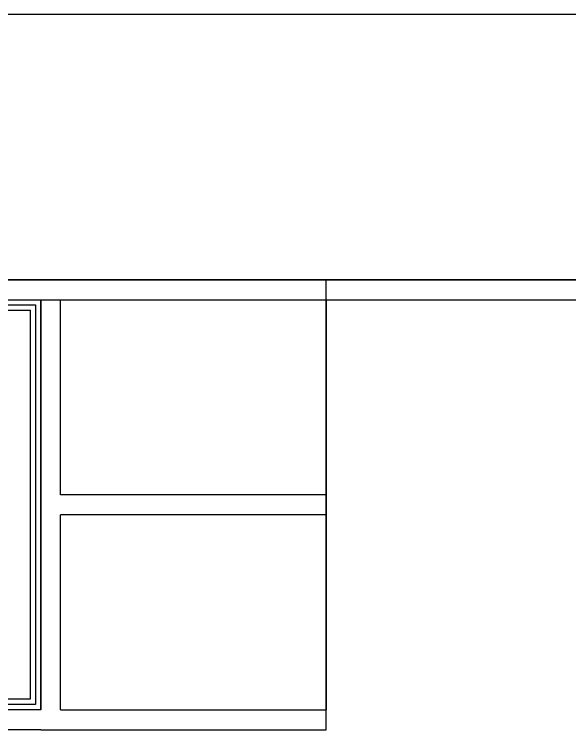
# Model space of a CAD drawing. Header units: inches. Extents: x -55 to 844, y -103 to 167.
# Drawn here: x 290.79 to 294.97, y 12.98 to 18.37 of the extents above; entities that cross this region are included whole.
import ezdxf

# ---------------------------------------------------------------- set-up
doc = ezdxf.new("R2010")
doc.units = ezdxf.units.IN
doc.header["$MEASUREMENT"] = 0
doc.layers.add('VISTA', color=3, linetype='Continuous')

# ---------------------------------------------------------------- blocks, each defined once
blk = doc.blocks.new('gdfsf')
for p, q in [((257.9996, 16.3714), (251.6496, 16.3714)), ((251.6496, 16.2214), (251.6496, 16.3714)), ((257.9996, 12.9814), (257.9996, 16.3714)), ((250.7496, 16.1814), (250.7496, 16.1414)), ((251.6496, 16.2214), (255.8496, 16.2214)), ((251.6496, 16.1814), (255.8096, 16.1814)), ((251.6496, 16.1414), (251.6496, 16.1814)), ((255.8496, 13.1314), (255.8496, 16.2214)), ((255.9996, 14.7514), (255.9996, 16.2214)), ((257.9996, 16.2214), (257.9996, 13.1314)), ((251.6496, 16.1414), (255.7696, 16.1414)), ((251.6496, 14.7363), (254.7896, 14.7363)), ((251.6496, 14.7363), (251.6496, 14.6963)), ((257.9996, 14.7514), (255.9996, 14.7514)), ((251.6496, 14.6963), (254.7496, 14.6963)), ((252.2496, 14.6963), (252.2496, 14.6563)), ((251.6496, 14.6563), (254.7496, 14.6563)), ((251.6496, 14.6563), (251.6496, 14.6163)), ((251.6496, 14.6163), (254.7896, 14.6163)), ((255.9996, 13.1314), (255.9996, 14.6014)), ((257.9996, 14.6014), (255.9996, 14.6014)), ((255.7696, 13.2114), (251.6496, 13.2114)), ((251.6496, 13.2114), (251.6496, 13.1714)), ((255.8096, 13.1714), (251.6496, 13.1714)), ((255.8496, 13.1314), (251.6496, 13.1314)), ((251.6496, 13.1314), (251.6496, 13.0274)), ((255.9996, 13.1314), (257.9996, 13.1314)), ((251.6496, 13.0274), (251.6496, 12.9814)), ((255.8496, 12.9814), (251.6496, 12.9814)), ((255.8496, 12.9814), (257.9996, 12.9814))]:
    blk.add_line(p, q)
blk.add_lwpolyline([(255.9996, 16.2214), (257.9996, 16.2214)])
at = {"layer": 'VISTA'}
for p, q in [((255.8096, 16.1814), (255.8096, 13.1714)), ((255.8496, 16.2214), (255.8496, 13.1314)), ((251.9496, 16.1414), (251.9496, 14.7363)), ((252.2496, 16.1414), (252.2496, 14.7363)), ((252.5496, 16.1414), (252.5496, 14.7363)), ((252.8496, 16.1414), (252.8496, 14.7363)), ((253.1496, 16.1414), (253.1496, 14.7363)), ((253.4496, 16.1414), (253.4496, 14.7363)), ((253.7496, 16.1414), (253.7496, 14.7363)), ((254.0496, 16.1414), (254.0496, 14.7363)), ((254.3496, 16.1414), (254.3496, 14.7363)), ((254.6496, 16.1414), (254.6496, 14.7363)), ((255.7696, 16.1414), (255.7696, 13.2114)), ((254.7896, 14.7363), (254.7896, 14.6163)), ((251.9496, 14.6963), (251.9496, 14.6563)), ((252.5496, 14.6963), (252.5496, 14.6563)), ((252.8496, 14.6963), (252.8496, 14.6563)), ((253.1496, 14.6963), (253.1496, 14.6563)), ((253.4496, 14.6963), (253.4496, 14.6563)), ((253.7496, 14.6963), (253.7496, 14.6563)), ((254.0496, 14.6963), (254.0496, 14.6563)), ((254.3496, 14.6963), (254.3496, 14.6563)), ((254.6496, 14.6963), (254.6496, 14.6563)), ((254.7496, 14.6963), (254.7496, 14.6563)), ((251.9496, 14.6163), (251.9496, 13.2114)), ((252.2496, 14.6163), (252.2496, 13.2114)), ((252.5496, 14.6163), (252.5496, 13.2114)), ((252.8496, 14.6163), (252.8496, 13.2114)), ((253.1496, 14.6163), (253.1496, 14.5314)), ((253.1496, 14.6163), (253.1496, 13.2114)), ((253.4496, 14.6163), (253.4496, 13.2114)), ((253.7496, 14.6163), (253.7496, 13.2114)), ((254.0496, 14.6163), (254.0496, 13.2114)), ((254.3496, 14.6163), (254.3496, 13.2114)), ((254.6496, 14.6163), (254.6496, 13.2114)), ((251.9496, 13.1714), (251.9496, 13.1314)), ((252.2496, 13.1714), (252.2496, 13.1314)), ((252.5496, 13.1714), (252.5496, 13.1314)), ((252.8496, 13.1714), (252.8496, 13.1314)), ((253.1496, 13.1714), (253.1496, 13.1314)), ((253.4496, 13.1714), (253.4496, 13.1314)), ((253.7496, 13.1714), (253.7496, 13.1314)), ((254.0496, 13.1714), (254.0496, 13.1314)), ((254.3496, 13.1714), (254.3496, 13.1314)), ((254.6496, 13.1714), (254.6496, 13.1314))]:
    blk.add_line(p, q, dxfattribs=at)

msp = doc.modelspace()

# ---------------------------------------------------------------- linework, layer by layer
for p, q in [((266.9784, 18.3714), (341.9784, 18.3714)), ((289.5756, 16.3714), (336.4784, 16.3714)), ((290.9263, 16.3714), (295.2856, 16.3714)), ((295.2856, 16.3714), (290.9263, 16.3714))]:
    msp.add_line(p, q)
for points in [[(289.5756, 16.3714), (336.4784, 16.3714)], [(289.5756, 16.2214), (295.1356, 16.2214)]]:
    msp.add_lwpolyline(points)

# ---------------------------------------------------------------- block references
msp.add_blockref('gdfsf', (35.141, 0))

doc.saveas('drawing.dxf')
